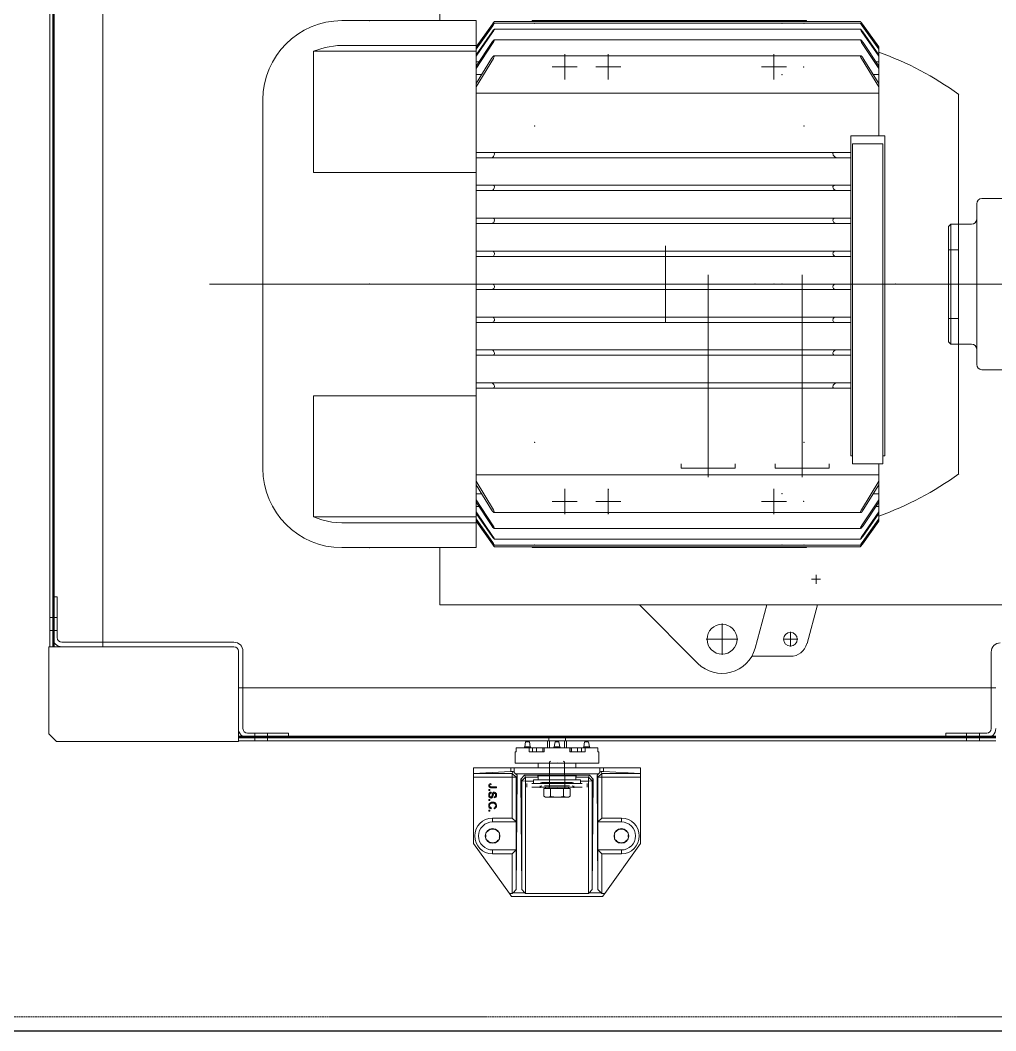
# Model space of a CAD drawing. Extents: x -3450 to 27857, y -1288 to 11880.
# Drawn here: x 284.9 to 452.3, y 32.6 to 205.9 of the extents above; entities that cross this region are included whole.
import ezdxf

# ---------------------------------------------------------------- set-up
doc = ezdxf.new("R2010")
doc.units = 0
doc.linetypes.add('X-S-FAB-L20$0$HIDDEN', pattern=[0.4, 0.3, -0.1])
doc.layers.add('188K-SM-03-F20-MECH-EQ-Y2257103$0$XFM7Q20PCW-200K$0$PCW EQ', color=22, linetype='Continuous', lineweight=9)
doc.layers.add('X-S-FAB-L20$0$HID', color=5, linetype='X-S-FAB-L20$0$HIDDEN')

# ---------------------------------------------------------------- blocks, each defined once
blk = doc.blocks.new('X-S-FAB-L20')
at = {"layer": 'X-S-FAB-L20$0$HID', "linetype": 'X-S-FAB-L20$0$HIDDEN', "lineweight": 0}
blk.add_lwpolyline([(0, 2100), (1755, 2100), (1755, 35), (0, 35)], close=True, dxfattribs=at)
blk = doc.blocks.new('188K-SM-03-F20-MECH-EQ-Y2257103$0$XFM7Q20PCW-200K$0$PCW-防震基座-更新後 - PCW-防震基座-更新後-V1242-CUB_L40')
for p, q in [((-1878.4, 876.1), (-1831.2, 942.1)), ((-1831.2, 942.1), (-1828.4, 946.1)), ((-1831.2, 942.1), (-1827.4, 942.1)), ((-1708.4, 946.1), (-1828.4, 946.1)), ((-1827.4, 942.1), (-1827.4, 889.6)), ((-1827.4, 942.1), (-1826.4, 941.1)), ((-1822.4, 936.9), (-1826.4, 941.1)), ((-1826.4, 941.1), (-1810.9, 941.1)), ((-1821.1, 786.1), (-1822.4, 936.9)), ((-1822.4, 884.6), (-1822.4, 936.9)), ((-1816.1, 791.2), (-1814.9, 936.9)), ((-1810.9, 941.1), (-1814.9, 936.9)), ((-1814.9, 936.9), (-1814.9, 793.6)), ((-1810.9, 941.1), (-1809.9, 942.1)), ((-1809.9, 793.7), (-1809.9, 942.1)), ((-1809.9, 942.1), (-1726.9, 942.1)), ((-1726.9, 942.1), (-1726.9, 793.7)), ((-1726.9, 942.1), (-1725.9, 941.1)), ((-1725.9, 941.1), (-1710.3, 941.1)), ((-1721.8, 936.9), (-1725.9, 941.1)), ((-1720.6, 791.2), (-1721.8, 936.9)), ((-1721.8, 793.6), (-1721.8, 936.9)), ((-1714.4, 936.9), (-1715.6, 786.1)), ((-1710.3, 941.1), (-1714.4, 936.9)), ((-1714.4, 936.9), (-1714.4, 884.6)), ((-1710.3, 941.1), (-1709.3, 942.1)), ((-1709.3, 889.6), (-1709.3, 942.1)), ((-1709.3, 942.1), (-1705.5, 942.1)), ((-1705.5, 942.1), (-1708.4, 946.1)), ((-1705.5, 942.1), (-1658.4, 876.1)), ((-1827.4, 889.6), (-1853.4, 889.6)), ((-1853.4, 884.6), (-1822.4, 884.6)), ((-1822.4, 884.6), (-1827.4, 889.6)), ((-1822.4, 884.6), (-1822.4, 847.6)), ((-1714.4, 884.6), (-1709.3, 889.6)), ((-1714.4, 884.6), (-1714.4, 847.6)), ((-1683.4, 884.6), (-1714.4, 884.6)), ((-1683.4, 889.6), (-1709.3, 889.6)), ((-1878.4, 876.1), (-1878.4, 788.7)), ((-1658.4, 788.7), (-1658.4, 876.1)), ((-1822.4, 847.6), (-1853.4, 847.6)), ((-1853.4, 842.6), (-1827.4, 842.6)), ((-1822.4, 847.6), (-1827.4, 842.6)), ((-1827.4, 842.6), (-1827.4, 788.7)), ((-1822.4, 788.6), (-1822.4, 847.6)), ((-1714.4, 847.6), (-1714.4, 788.6)), ((-1714.4, 847.6), (-1709.3, 842.6)), ((-1714.4, 847.6), (-1683.4, 847.6)), ((-1709.3, 788.7), (-1709.3, 842.6)), ((-1709.3, 842.6), (-1683.4, 842.6)), ((-1858.4, 833.5), (-1858.4, 832.1)), ((-1857, 833.5), (-1858.4, 833.5)), ((-1858.4, 832.1), (-1857, 832.1)), ((-1857, 832.1), (-1857, 833.5)), ((-1854.8, 829), (-1855.2, 830.3)), ((-1851.4, 828.9), (-1851.1, 830.2)), ((-1858.4, 819.5), (-1858.4, 818.1)), ((-1857, 819.5), (-1858.4, 819.5)), ((-1858.4, 818.1), (-1857, 818.1)), ((-1857, 818.1), (-1857, 819.5)), ((-1851.3, 814.6), (-1851.2, 815.9)), ((-1785.7, 813.8), (-1783.4, 815.1)), ((-1785.7, 803.4), (-1785.7, 813.8)), ((-1781.4, 815.1), (-1768.4, 815.1)), ((-1781.4, 815.1), (-1781.4, 815.1)), ((-1777, 813.8), (-1777, 803.4)), ((-1768.4, 815.1), (-1755.4, 815.1)), ((-1759.7, 803.4), (-1759.7, 813.8)), ((-1753.4, 815.1), (-1751, 813.8)), ((-1751, 803.4), (-1751, 813.8)), ((-1858.4, 806.3), (-1858.4, 804.9)), ((-1857, 806.3), (-1858.4, 806.3)), ((-1858.4, 804.9), (-1857, 804.9)), ((-1857, 804.9), (-1857, 806.3)), ((-1855.2, 802.6), (-1848.4, 802.6)), ((-1855.2, 801.2), (-1848.4, 801.2)), ((-1855.1, 808.2), (-1855, 809.5)), ((-1848.4, 801.2), (-1848.4, 802.6)), ((-1808.4, 797.1), (-1808.4, 801.6)), ((-1801.5, 801.6), (-1735.2, 801.6)), ((-1788.4, 800.1), (-1791.9, 801.6)), ((-1790.6, 800.1), (-1790.6, 802.6)), ((-1781.4, 803.4), (-1785.7, 803.4)), ((-1751.8, 800.1), (-1784.9, 800.1)), ((-1783.4, 802.6), (-1783.4, 803.4)), ((-1768.4, 803.4), (-1781.4, 803.4)), ((-1778.7, 800.1), (-1778.7, 802.6)), ((-1778.4, 769), (-1778.4, 801.8)), ((-1755.4, 803.4), (-1768.4, 803.4)), ((-1768.4, 802.6), (-1768.4, 802.6)), ((-1758.1, 802.6), (-1758.4, 769)), ((-1755.4, 803.4), (-1751, 803.4)), ((-1753.4, 803.4), (-1753.4, 802.6)), ((-1744.8, 801.6), (-1748.4, 800.1)), ((-1746.2, 802.6), (-1746.2, 800.1)), ((-1728.4, 801.6), (-1728.4, 797.1)), ((-1878.4, 788.7), (-1878.4, 783.6)), ((-1827.4, 788.7), (-1878.4, 788.7)), ((-1855.3, 798.3), (-1855.5, 797.1)), ((-1827.4, 788.7), (-1827.4, 783.6)), ((-1822.4, 788.6), (-1827.4, 788.7)), ((-1827.4, 783.6), (-1822.4, 788.6)), ((-1821.1, 786.1), (-1822.4, 788.6)), ((-1814.9, 793.6), (-1816.1, 791.2)), ((-1816.1, 791.2), (-1811.2, 786.1)), ((-1809.9, 793.7), (-1814.9, 793.6)), ((-1814.9, 793.6), (-1809.9, 788.6)), ((-1811.2, 786.1), (-1809.9, 788.6)), ((-1799.4, 793.7), (-1809.9, 793.7)), ((-1809.9, 788.6), (-1809.9, 793.7)), ((-1809.9, 788.6), (-1793.4, 788.6)), ((-1735.2, 797.1), (-1801.5, 797.1)), ((-1799.4, 797.1), (-1799.4, 792.1)), ((-1737.4, 792.1), (-1799.4, 792.1)), ((-1794, 787.3), (-1793.9, 787.2)), ((-1793.4, 792.1), (-1793.4, 787.1)), ((-1791.8, 797.1), (-1788.3, 795.6)), ((-1788.2, 795.6), (-1788.3, 795.6)), ((-1748.5, 795.6), (-1788.2, 795.6)), ((-1748.5, 795.6), (-1744.9, 797.1)), ((-1743.4, 787), (-1743.4, 792.1)), ((-1743.4, 788.6), (-1726.8, 788.6)), ((-1742.8, 787.2), (-1742.8, 787.3)), ((-1737.4, 797.1), (-1737.4, 792.1)), ((-1726.9, 793.7), (-1737.4, 793.7)), ((-1726.9, 793.7), (-1726.8, 788.6)), ((-1721.8, 793.6), (-1726.9, 793.7)), ((-1726.8, 788.6), (-1721.8, 793.6)), ((-1726.8, 788.6), (-1725.6, 786.1)), ((-1725.6, 786.1), (-1720.6, 791.2)), ((-1720.6, 791.2), (-1721.8, 793.6)), ((-1714.4, 788.6), (-1715.6, 786.1)), ((-1709.3, 788.7), (-1714.4, 788.6)), ((-1714.4, 788.6), (-1709.4, 783.6)), ((-1709.4, 783.6), (-1709.3, 788.7)), ((-1658.4, 788.7), (-1709.3, 788.7)), ((-1658.4, 783.6), (-1658.4, 788.7)), ((-1878.4, 783.6), (-1878.4, 783.6)), ((-1878.4, 783.6), (-1878.4, 776.1)), ((-1829.5, 781.1), (-1878.4, 783.6)), ((-1878.4, 783.6), (-1827.4, 783.6)), ((-1829.5, 776.1), (-1878.4, 776.1)), ((-1829.5, 781.1), (-1829.5, 776.1)), ((-1827.7, 776.1), (-1829.5, 776.1)), ((-1824.8, 776.1), (-1827.7, 776.1)), ((-1827.4, 783.6), (-1826.1, 781.1)), ((-1823.1, 784.1), (-1824.8, 782.4)), ((-1824.8, 782.4), (-1824.8, 776.1)), ((-1711.9, 776.1), (-1824.8, 776.1)), ((-1823.1, 784.1), (-1821.1, 786.1)), ((-1713.7, 784.1), (-1823.1, 784.1)), ((-1725.6, 786.1), (-1811.2, 786.1)), ((-1793.4, 776.1), (-1793.4, 770.1)), ((-1743.4, 770.1), (-1743.4, 776.1)), ((-1715.6, 786.1), (-1713.7, 784.1)), ((-1711.9, 782.4), (-1713.7, 784.1)), ((-1711.9, 776.1), (-1711.9, 782.4)), ((-1709, 776.1), (-1711.9, 776.1)), ((-1710.6, 781.1), (-1709.4, 783.6)), ((-1709.4, 783.6), (-1658.4, 783.6)), ((-1707.2, 776.1), (-1709, 776.1)), ((-1658.4, 783.6), (-1707.2, 781.1)), ((-1707.2, 776.1), (-1707.2, 781.1)), ((-1658.4, 776.1), (-1707.2, 776.1)), ((-1658.4, 783.6), (-1658.4, 783.6)), ((-1658.4, 776.1), (-1658.4, 783.6)), ((-1823.4, 755.1), (-1823.4, 770.1)), ((-1713.4, 770.1), (-1823.4, 770.1)), ((-1777, 767.6), (-1778.4, 769)), ((-1768.4, 769), (-1768.4, 769)), ((-1758.4, 769), (-1759.7, 767.6)), ((-1713.4, 770.1), (-1713.4, 755.1)), ((-1823.4, 755.1), (-1822.1, 755.1)), ((-1822.1, 755.1), (-1822.1, 750.1)), ((-1800.7, 750.1), (-1822.1, 750.1)), ((-1809.9, 742.1), (-1811, 748.5)), ((-1803.6, 748.5), (-1811, 748.5)), ((-1805.3, 755.1), (-1785.2, 755.1)), ((-1805.3, 750.1), (-1805.3, 755.1)), ((-1803.6, 748.5), (-1804.8, 742.1)), ((-1800.7, 755.1), (-1800.7, 750.1)), ((-1795.3, 750.1), (-1800.7, 750.1)), ((-1795.3, 755.1), (-1795.3, 750.1)), ((-1741.4, 750.1), (-1795.3, 750.1)), ((-1787.3, 750.1), (-1787.3, 755.1)), ((-1785.2, 755.1), (-1785.2, 750.1)), ((-1781.1, 740.6), (-1781.1, 749.6)), ((-1778.4, 740.6), (-1778.4, 749.6)), ((-1771, 742.1), (-1772.1, 748.5)), ((-1764.7, 748.5), (-1772.1, 748.5)), ((-1764.7, 748.5), (-1765.8, 742.1)), ((-1758.4, 749.6), (-1758.4, 740.6)), ((-1755.7, 749.6), (-1755.7, 740.6)), ((-1751.6, 755.1), (-1731.4, 755.1)), ((-1751.6, 750.1), (-1751.6, 755.1)), ((-1749.9, 755.1), (-1749.9, 753.3)), ((-1749.9, 751.9), (-1749.9, 750.1)), ((-1749.5, 755.1), (-1749.5, 750.1)), ((-1741.4, 755.1), (-1741.4, 750.1)), ((-1714.6, 750.1), (-1741.4, 750.1)), ((-1736, 755.1), (-1736, 750.1)), ((-1732, 742.1), (-1733.1, 748.5)), ((-1733.1, 748.5), (-1725.7, 748.5)), ((-1731.4, 755.1), (-1731.4, 750.1)), ((-1725.7, 748.5), (-1726.8, 742.1)), ((-1714.6, 755.1), (-1713.4, 755.1)), ((-1714.5, 755.1), (-1714.5, 750.1)), ((-1809.9, 742.1), (-1809.8, 742.1)), ((-1809.8, 742.1), (-1804.9, 742.1)), ((-1771, 742.1), (-1765.8, 742.1)), ((-1727.4, 742.1), (-1731.8, 742.1)), ((-1727, 742.1), (-1726.8, 742.1)), ((-1255.5, 730.6), (-1255.5, 736.6)), ((-1228, 730.6), (-1228, 736.6)), ((-1211, 736.6), (-1211, 730.6)), ((-1201.5, 730.6), (-1255.5, 730.6)), ((-1195.5, 623.6), (-1195.5, 724.6)), ((-2408.7, 616.6), (-2408.7, 616.6)), ((-2399.7, 616.6), (-2399.7, 616.6))]:
    blk.add_line(p, q)
at = {"extrusion": (0, 0, -1)}
for p, q in [((-2428.7, 741.6), (-2438.7, 731.6)), ((-2188.7, 741.6), (-2428.7, 741.6)), ((-2188.7, 741.6), (-2188.7, 622.6)), ((-2188.7, 740.6), (-1189.5, 740.6)), ((-2188.7, 736.6), (-1189.5, 736.6)), ((-2188.7, 735.6), (-1189.5, 735.6)), ((-1189.5, 734.6), (-2188.7, 734.6)), ((-2167.2, 736.6), (-2167.2, 740.6)), ((-2167.2, 736.6), (-2167.2, 730.6)), ((-2150.2, 740.6), (-2150.2, 736.6)), ((-2150.2, 730.6), (-2150.2, 736.6)), ((-2122.7, 736.6), (-2122.7, 730.6)), ((-1779.4, 736.6), (-1779.4, 740.6)), ((-1757.4, 740.6), (-1757.4, 736.6)), ((-1228, 736.6), (-1228, 740.6)), ((-1211, 740.6), (-1211, 736.6)), ((-2438.7, 616.6), (-2438.7, 731.6)), ((-2182.7, 622.6), (-2182.7, 724.6)), ((-2176.7, 730.6), (-2122.7, 730.6)), ((-2158.7, 730.6), (-2158.7, 730.6)), ((-1189.5, 670.6), (-2188.7, 670.6)), ((-2438.7, 616.6), (-2194.7, 616.6)), ((-2437.7, -343.4), (-2437.7, 616.6)), ((-2433.7, 616.6), (-2433.7, -343.4)), ((-2432.7, -343.4), (-2432.7, 616.6)), ((-2431.7, -343.4), (-2431.7, 616.6)), ((-2367.7, 616.6), (-2367.7, -343.4)), ((-2427.7, 550.6), (-2427.7, 604.6)), ((-2421.7, 610.6), (-2194.7, 610.6)), ((-2437.7, 595.1), (-2433.7, 595.1)), ((-2427.7, 595.1), (-2433.7, 595.1)), ((-2433.7, 578.1), (-2437.7, 578.1)), ((-2433.7, 578.1), (-2427.7, 578.1)), ((-2427.7, 550.6), (-2433.7, 550.6))]:
    blk.add_line(p, q, dxfattribs=at)
at = {"flags": 128}
for points in [[(-1853.4, 889.6), (-1853.4, 884.6)], [(-1683.4, 889.6), (-1683.4, 884.6)], [(-1853.4, 842.6), (-1853.4, 847.6)], [(-1683.4, 842.6), (-1683.4, 847.6)], [(-1827.7, 781.1), (-1828.8, 781.1), (-1829.5, 781.1)], [(-1827.7, 781.1), (-1826.9, 781.1), (-1826.1, 781.1)], [(-1826.1, 781.1), (-1825.5, 781.7), (-1824.8, 782.4)], [(-1711.9, 782.4), (-1711.3, 781.7), (-1710.6, 781.1)], [(-1710.6, 781.1), (-1709.8, 781.1), (-1709, 781.1)], [(-1707.2, 781.1), (-1707.9, 781.1), (-1709, 781.1)], [(-1812.7, 750.1), (-1812.6, 750.1), (-1812.5, 750)], [(-1812.5, 750), (-1812.5, 750), (-1812.4, 750), (-1812.3, 750), (-1812.2, 749.9), (-1812.2, 749.9), (-1812.1, 749.9), (-1812, 749.8), (-1812, 749.8), (-1811.9, 749.8), (-1811.8, 749.7)], [(-1811.8, 749.7), (-1811.8, 749.7), (-1811.7, 749.6), (-1811.6, 749.6), (-1811.6, 749.5), (-1811.5, 749.4), (-1811.5, 749.4)], [(-1811.5, 749.4), (-1811.4, 749.3), (-1811.4, 749.3), (-1811.3, 749.2)], [(-1811.3, 749.2), (-1811.3, 749.1), (-1811.3, 749), (-1811.2, 749), (-1811.2, 748.9)], [(-1811.2, 748.9), (-1811.2, 748.8), (-1811.1, 748.8), (-1811.1, 748.7), (-1811.1, 748.6), (-1811.1, 748.5)], [(-1811.1, 748.5), (-1811, 748.5)], [(-1803.6, 748.5), (-1803.6, 748.5), (-1803.6, 748.6), (-1803.6, 748.7), (-1803.6, 748.8), (-1803.5, 748.8), (-1803.5, 748.9), (-1803.5, 749), (-1803.4, 749.1), (-1803.4, 749.1), (-1803.3, 749.2), (-1803.3, 749.3), (-1803.2, 749.3), (-1803.2, 749.4), (-1803.1, 749.4), (-1803.1, 749.5), (-1803, 749.6)], [(-1803, 749.6), (-1803, 749.6), (-1802.9, 749.7), (-1802.9, 749.7), (-1802.8, 749.8), (-1802.7, 749.8), (-1802.6, 749.8), (-1802.6, 749.9), (-1802.5, 749.9), (-1802.4, 750)], [(-1802.4, 750), (-1802.4, 750), (-1802.3, 750), (-1802.2, 750), (-1802.1, 750.1)], [(-1773.7, 750.1), (-1773.6, 750.1), (-1773.6, 750), (-1773.5, 750), (-1773.4, 750), (-1773.3, 750), (-1773.3, 749.9), (-1773.2, 749.9), (-1773.1, 749.9), (-1773.1, 749.8), (-1773, 749.8), (-1772.9, 749.8), (-1772.9, 749.7), (-1772.8, 749.7), (-1772.7, 749.6), (-1772.7, 749.6), (-1772.6, 749.5), (-1772.6, 749.4), (-1772.5, 749.4), (-1772.5, 749.3), (-1772.4, 749.3), (-1772.4, 749.2), (-1772.3, 749.1), (-1772.3, 749), (-1772.2, 749), (-1772.2, 748.9), (-1772.2, 748.8), (-1772.2, 748.8), (-1772.1, 748.7), (-1772.1, 748.6), (-1772.1, 748.5), (-1772.1, 748.5)], [(-1764.7, 748.5), (-1764.6, 748.5), (-1764.6, 748.6), (-1764.6, 748.7), (-1764.6, 748.8), (-1764.6, 748.8), (-1764.5, 748.9), (-1764.5, 749), (-1764.5, 749.1), (-1764.4, 749.1), (-1764.4, 749.2), (-1764.3, 749.3), (-1764.3, 749.3), (-1764.2, 749.4), (-1764.2, 749.4), (-1764.1, 749.5), (-1764.1, 749.6), (-1764, 749.6), (-1763.9, 749.7), (-1763.9, 749.7), (-1763.8, 749.8), (-1763.7, 749.8), (-1763.7, 749.8), (-1763.6, 749.9), (-1763.5, 749.9), (-1763.5, 750), (-1763.4, 750), (-1763.3, 750), (-1763.2, 750), (-1763.2, 750.1), (-1763.1, 750.1), (-1763, 750.1)], [(-1734.6, 750), (-1734.5, 750), (-1734.4, 750), (-1734.4, 750), (-1734.3, 749.9), (-1734.2, 749.9), (-1734.2, 749.9), (-1734.1, 749.8), (-1734, 749.8)], [(-1734.6, 750), (-1734.5, 750)], [(-1734, 749.8), (-1733.9, 749.8), (-1733.9, 749.7), (-1733.8, 749.7), (-1733.8, 749.6), (-1733.7, 749.6), (-1733.6, 749.5), (-1733.6, 749.4), (-1733.5, 749.4)], [(-1733.5, 749.4), (-1733.5, 749.3), (-1733.4, 749.3), (-1733.4, 749.2), (-1733.4, 749.1), (-1733.3, 749), (-1733.3, 749), (-1733.2, 748.9)], [(-1733.2, 748.9), (-1733.2, 748.8), (-1733.2, 748.8), (-1733.2, 748.7), (-1733.1, 748.6), (-1733.1, 748.5), (-1733.1, 748.5)], [(-1725.7, 748.5), (-1725.7, 748.6), (-1725.6, 748.7), (-1725.6, 748.8), (-1725.6, 748.8), (-1725.6, 748.9)], [(-1725.7, 748.5), (-1725.7, 748.5)], [(-1725.6, 748.9), (-1725.5, 749), (-1725.5, 749.1), (-1725.4, 749.1), (-1725.4, 749.2), (-1725.4, 749.3), (-1725.3, 749.3), (-1725.3, 749.4), (-1725.2, 749.4), (-1725.1, 749.5), (-1725.1, 749.6)], [(-1725.6, 748.7), (-1725.6, 748.8), (-1725.6, 748.8)], [(-1725.1, 749.6), (-1725, 749.6), (-1725, 749.7), (-1724.9, 749.7), (-1724.8, 749.8), (-1724.8, 749.8), (-1724.7, 749.8), (-1724.6, 749.9), (-1724.6, 749.9), (-1724.5, 750)], [(-1724.5, 750), (-1724.4, 750), (-1724.3, 750), (-1724.3, 750), (-1724.2, 750.1), (-1724.1, 750.1)]]:
    blk.add_lwpolyline(points, dxfattribs=at)
for centre, radius, start, end in [((-1853.4, 866.1), 23.5, 90, 270), ((-1853.4, 866.1), 18.5, 90, 270), ((-1683.4, 866.1), 23.5, 270, 90), ((-1683.4, 866.1), 18.5, 270, 90), ((-1853.4, 866.1), 9.73, 0, 180), ((-1853.4, 866.1), 9, 170.5088, 180), ((-1853.4, 866.1), 9, 40, 140), ((-1853.4, 866.1), 9, 0, 9.5001), ((-1683.4, 866.1), 9.73, 0, 180), ((-1683.4, 866.1), 9, 170.5088, 180), ((-1683.4, 866.1), 9, 40, 140), ((-1683.4, 866.1), 9, 0, 9.5001), ((-1853.4, 866.1), 9.73, 180, 0), ((-1853.4, 866.1), 9, 180, 189.5001), ((-1853.4, 866.1), 9, 220, 320), ((-1853.4, 866.1), 9, 350.5088, 0), ((-1683.4, 866.1), 9.73, 180, 0), ((-1683.4, 866.1), 9, 180, 189.5001), ((-1683.4, 866.1), 9, 220, 320), ((-1683.4, 866.1), 9, 350.5088, 0), ((-1201.5, 724.6), 12, 0, 90), ((-1201.5, 724.6), 6, 0, 90), ((-2194.7, 622.6), 12, 270, 0), ((-1183.5, 623.6), 12, 180, 270)]:
    blk.add_arc(centre, radius, start, end)
at = {"extrusion": (0, 0, -1)}
for centre, radius, start, end in [((2176.7, 724.6), 12, 0, 90), ((2176.7, 724.6), 6, 0, 90), ((2421.7, 604.6), 12, 0, 90), ((2194.7, 622.6), 12, 180, 270), ((2194.7, 622.6), 6, 180, 270), ((2421.7, 604.6), 6, 0, 90)]:
    blk.add_arc(centre, radius, start, end, dxfattribs=at)
for points in [[(-1855.2, 830.3), (-1856.3, 830), (-1858, 829), (-1858.5, 827.1), (-1858.5, 826.2)], [(-1858.5, 826.2), (-1858.5, 827.2), (-1858, 829), (-1856.3, 830.1), (-1855.2, 830.3)], [(-1857.4, 826.1), (-1857.4, 826.9), (-1857, 828.1), (-1855.7, 828.8), (-1854.8, 829)], [(-1854.8, 829), (-1855.7, 828.8), (-1857, 828.1), (-1857.4, 826.9), (-1857.4, 826.1)], [(-1851.4, 828.9), (-1850.7, 828.6), (-1849.7, 828), (-1849.3, 826.9), (-1849.3, 826.2)], [(-1849.3, 826.2), (-1849.3, 826.9), (-1849.7, 828), (-1850.7, 828.6), (-1851.4, 828.9)], [(-1850.1, 829.8), (-1850.4, 829.9), (-1850.7, 830.1), (-1851.1, 830.2)], [(-1851.1, 830.2), (-1850.1, 829.9), (-1848.7, 828.9), (-1848.2, 827.1), (-1848.2, 826.2)], [(-1853.3, 821.5), (-1854.7, 821.5), (-1857.2, 822.2), (-1858.8, 824.5), (-1858.5, 826.2)], [(-1855.5, 816.2), (-1856.4, 816.2), (-1857.8, 815.5), (-1858.7, 813.4), (-1858.5, 812.5)], [(-1858.5, 812.5), (-1858.5, 813.6), (-1858, 815.4), (-1856.3, 816.3), (-1855.5, 816.2)], [(-1853.3, 822.9), (-1854.7, 822.9), (-1856.7, 823.5), (-1857.4, 825.2), (-1857.4, 826.1)], [(-1857.4, 826.1), (-1857.4, 825.1), (-1856.7, 823.6), (-1854.7, 822.7), (-1853.3, 822.9)], [(-1855.6, 814.9), (-1856.2, 814.9), (-1857, 814.4), (-1857.4, 813.1), (-1857.3, 812.4)], [(-1857.3, 812.4), (-1857.3, 813.2), (-1857, 814.4), (-1856.1, 815), (-1855.6, 814.9)], [(-1851, 808.6), (-1851.7, 808.6), (-1852.8, 809.1), (-1853.7, 811.3), (-1854.2, 815.8), (-1855, 814.8), (-1855.6, 814.9)], [(-1855.6, 814.9), (-1855.3, 814.9), (-1855.1, 814.8), (-1854.9, 814.7)], [(-1855.5, 821.9), (-1854.7, 821.7), (-1853.9, 821.5), (-1853.3, 821.5)], [(-1854.7, 816.1), (-1854.9, 816.2), (-1855.2, 816.2), (-1855.5, 816.2)], [(-1855.5, 816.2), (-1854.9, 816.2), (-1853.8, 815.8), (-1853, 814.1), (-1852.7, 813.2), (-1852.5, 812.2)], [(-1853.3, 821.5), (-1851.7, 821.5), (-1849.2, 822.4), (-1848.1, 825), (-1848.2, 826.2)], [(-1853.3, 822.9), (-1852.1, 822.9), (-1850.1, 823.4), (-1849.2, 825.1), (-1849.3, 826.2)], [(-1848.2, 826.2), (-1848.2, 824.8), (-1849.1, 822.6), (-1851.8, 821.3), (-1853.3, 821.5)], [(-1852.3, 822.9), (-1852.6, 822.9), (-1853, 822.9), (-1853.3, 822.9)], [(-1851.3, 814.6), (-1850.6, 814.5), (-1849.7, 814.1), (-1849.4, 812.9), (-1849.4, 812.2)], [(-1849.4, 812.2), (-1849.4, 812.9), (-1849.7, 814.1), (-1850.6, 814.5), (-1851.3, 814.6)], [(-1848.2, 812.1), (-1848.2, 813.2), (-1848.7, 815), (-1850.3, 815.9), (-1851.2, 815.9)], [(-1851.2, 815.9), (-1850.2, 815.8), (-1848.7, 815.1), (-1848.1, 813.1), (-1848.2, 812.1)], [(-1781.4, 815.1), (-1782.1, 815.1), (-1783.5, 814.9), (-1785, 814.2), (-1785.7, 813.8)], [(-1781.4, 815.1), (-1780.6, 815.1), (-1779.2, 814.9), (-1777.7, 814.2), (-1777, 813.8)], [(-1777, 813.8), (-1775.6, 814.2), (-1772.8, 814.8), (-1769.8, 815.1), (-1768.4, 815.1)], [(-1768.4, 815.1), (-1766.9, 815.1), (-1764, 814.9), (-1761.1, 814.2), (-1759.7, 813.8)], [(-1759.7, 813.8), (-1759, 814.2), (-1757.6, 814.8), (-1756.1, 815.1), (-1755.4, 815.1)], [(-1755.4, 815.1), (-1754.7, 815.1), (-1753.2, 814.9), (-1751.8, 814.2), (-1751, 813.8)], [(-1855.1, 808.2), (-1856.1, 808.2), (-1857.8, 809), (-1858.7, 811), (-1858.5, 812.5)], [(-1858.5, 812.5), (-1858.5, 811.1), (-1857.9, 809), (-1856, 808.3), (-1855.1, 808.2)], [(-1858.5, 799.8), (-1858.5, 800.7), (-1858, 802), (-1856.5, 802.6), (-1855.2, 802.6)], [(-1858.5, 799.8), (-1858.5, 798.9), (-1858, 797.5), (-1856.5, 797.1), (-1855.5, 797.1)], [(-1855.5, 797.1), (-1856.5, 797.1), (-1858, 797.5), (-1858.5, 798.9), (-1858.5, 799.8)], [(-1855.2, 801.2), (-1855.6, 801.2), (-1856.3, 801.2), (-1857, 801), (-1857.4, 800.2), (-1857.3, 799.8)], [(-1855, 809.5), (-1855.8, 809.5), (-1857, 810.1), (-1857.3, 811.7), (-1857.3, 812.4)], [(-1857.3, 812.4), (-1857.3, 811.6), (-1857, 810.3), (-1855.9, 809.4), (-1855, 809.5)], [(-1855.3, 798.3), (-1856, 798.3), (-1857, 798.5), (-1857.3, 799.3), (-1857.3, 799.8)], [(-1857.3, 799.8), (-1857.3, 799.3), (-1857, 798.5), (-1856, 798.3), (-1855.3, 798.3)], [(-1855.2, 802.6), (-1855.6, 802.6), (-1855.9, 802.5), (-1856.2, 802.5)], [(-1852.5, 812.2), (-1852.3, 811.3), (-1851.8, 810), (-1851.4, 810), (-1850.9, 809.9)], [(-1851, 808.6), (-1850.2, 808.6), (-1848.8, 809.2), (-1848.1, 811.1), (-1848.2, 812.1)], [(-1848.2, 812.1), (-1848.2, 811), (-1848.7, 809.3), (-1850.3, 808.5), (-1851, 808.6)], [(-1849.4, 812.2), (-1849.4, 811.5), (-1849.6, 810.4), (-1850.4, 809.8), (-1850.9, 809.9)], [(-1850.9, 809.9), (-1850.4, 809.9), (-1849.6, 810.3), (-1849.4, 811.6), (-1849.4, 812.2)], [(-1793.7, 787.4), (-1793.9, 787.3), (-1793.9, 787.3), (-1794, 787.3)], [(-1742.8, 787.3), (-1742.8, 787.3), (-1742.9, 787.3), (-1743, 787.4)]]:
    blk.add_open_spline(points, degree=3)
for points, knots in [([(-1848.2, 826.2), (-1848.2, 827.2), (-1848.6, 828.5), (-1849.6, 829.5), (-1850, 829.7)], [-2, -2, -2, -2, -1, -0.426664, -0.426664, -0.426664, -0.426664]), ([(-1858.5, 826.2), (-1858.5, 824.6), (-1857.9, 823.2), (-1856.7, 822.4), (-1856.5, 822.3)], [-2, -2, -2, -2, -1, -0.857143, -0.857143, -0.857143, -0.857143]), ([(-1854.8, 814.7), (-1854.7, 814.5), (-1854.5, 814.3), (-1854.4, 814), (-1854.3, 814)], [-3.4285714, -3.4285714, -3.4285714, -3.4285714, -3, -2.8571429, -2.8571429, -2.8571429, -2.8571429]), ([(-1852.5, 812.2), (-1852.6, 813.1), (-1853, 814.4), (-1853.5, 815.3), (-1854.2, 815.8), (-1854.4, 816)], [-3, -3, -3, -3, -2, -1, -0.598184, -0.598184, -0.598184, -0.598184]), ([(-1854.3, 813.8), (-1854.1, 813.4), (-1853.9, 812), (-1853, 807.8), (-1851.7, 808.7), (-1851, 808.6)], [-2.790844, -2.790844, -2.790844, -2.790844, -2, -1, 0, 0, 0, 0]), ([(-1849.3, 826.2), (-1849.3, 825.1), (-1849.9, 823.7), (-1851.5, 823.1), (-1852.2, 823)], [-2, -2, -2, -2, -1, -0.341854, -0.341854, -0.341854, -0.341854]), ([(-1856.3, 802.5), (-1856.9, 802.4), (-1858.2, 801.8), (-1858.4, 800.6), (-1858.5, 799.8)], [-1.666667, -1.666667, -1.666667, -1.666667, -1, 0, 0, 0, 0]), ([(-1793.9, 787.2), (-1793.9, 787.1), (-1793.7, 787.1), (-1792.5, 787), (-1790.6, 786.9), (-1788.5, 786.9), (-1786.5, 786.9), (-1784.8, 786.8), (-1783, 786.8), (-1780.6, 786.8), (-1777.1, 786.7), (-1773.4, 786.7), (-1770.1, 786.7), (-1767.2, 786.7), (-1764.5, 786.7), (-1760.9, 786.7), (-1757.3, 786.8), (-1754.2, 786.8), (-1751.9, 786.8), (-1749.8, 786.9), (-1747.5, 786.9), (-1744, 787), (-1742.8, 787.1), (-1742.8, 787.2)], [0, 0, 0, 0, 0.055556, 0.111111, 0.166667, 0.222222, 0.25, 0.277778, 0.305556, 0.333333, 0.388889, 0.444444, 0.479167, 0.513889, 0.548611, 0.583333, 0.652778, 0.6875, 0.722222, 0.756944, 0.791667, 0.861111, 1, 1, 1, 1])]:
    blk.add_open_spline(points, degree=3, knots=knots)
blk = doc.blocks.new('188K-SM-03-F20-MECH-EQ-Y2257103$0$0-KSB 400HP')
for p, q in [((0, 309.34), (0, -9.14)), ((-55, 260), (-55, 30.36)), ((-14.67, 129.32), (-14.67, 123.31)), ((14.67, 123.31), (14.67, 129.32)), ((13.79, 122.43), (-13.79, 122.43)), ((-10.27, 121.55), (-10.27, 117.99)), ((10.27, 117.99), (10.27, 121.55)), ((32.52, 119.34), (-32.52, 119.34)), ((10.27, 117.99), (-10.27, 117.99)), ((-10.27, 117.99), (-9.87, 117.59)), ((-5.87, 117.59), (-5.87, 119.34)), ((5.87, 119.34), (5.87, 117.59)), ((9.87, 117.59), (10.27, 117.99)), ((9.87, 117.59), (-9.87, 117.59)), ((24.05, 106.36), (-30.8, 106.36)), ((-30.8, 106.36), (-30.8, 101.13)), ((25.42, 106.65), (-29.43, 106.65)), ((-29.43, 106.36), (-29.43, 106.65)), ((24.05, 101.13), (24.05, 106.36)), ((25.42, 100.83), (25.42, 106.65)), ((-44.58, 102.82), (-40.66, 105.63)), ((-40.38, 105.63), (-44.28, 102.86)), ((-44.28, 102.78), (-40.26, 105.63)), ((-39.31, 105.63), (-43.25, 102.9)), ((-43.25, 102.74), (-39.06, 105.63)), ((-37.36, 105.63), (-41.43, 102.94)), ((-41.43, 102.7), (-36.96, 105.63)), ((-37.4, 105.63), (-40.66, 105.63)), ((-34.39, 105.63), (-38.7, 102.98)), ((-38.7, 102.66), (-33.8, 105.63)), ((-38.11, 105.63), (-38.11, 105.13)), ((-34.44, 105.63), (-37.36, 105.63)), ((-35.96, 105.63), (-35.96, 104.66)), ((-30.8, 105.63), (-34.39, 105.63)), ((-32.71, 105.63), (-32.71, 36.58)), ((34.39, 105.63), (25.42, 105.63)), ((32.71, 36.58), (32.71, 105.63)), ((33.8, 105.63), (38.7, 102.66)), ((38.7, 102.98), (34.39, 105.63)), ((37.36, 105.63), (34.42, 105.63)), ((35.96, 104.66), (35.96, 105.63)), ((36.96, 105.63), (41.43, 102.7)), ((41.43, 102.94), (37.36, 105.63)), ((40.66, 105.63), (37.41, 105.63)), ((38.11, 105.13), (38.11, 105.63)), ((39.06, 105.63), (43.25, 102.74)), ((43.25, 102.9), (39.31, 105.63)), ((40.26, 105.63), (44.28, 102.78)), ((44.28, 102.86), (40.38, 105.63)), ((40.66, 105.63), (44.58, 102.82)), ((-45.04, 102.5), (-45.04, 39.71)), ((-44.73, 102.5), (-44.73, 39.7)), ((-43.7, 102.51), (-43.7, 39.7)), ((-41.88, 102.52), (-41.88, 39.69)), ((-39.16, 102.54), (-39.16, 39.67)), ((39.16, 39.67), (39.16, 102.54)), ((41.88, 39.68), (41.88, 102.52)), ((43.7, 39.7), (43.7, 102.51)), ((44.73, 39.7), (44.73, 102.5)), ((45.04, 39.71), (45.04, 102.5)), ((-30.8, 101.13), (24.05, 101.13)), ((-29.43, 100.83), (-29.43, 101.13)), ((25.42, 100.83), (-29.43, 100.83)), ((-17.84, 100.84), (-17.84, 36.58)), ((-16.94, 36.58), (-16.94, 100.84)), ((-12.2, 100.84), (-12.2, 36.58)), ((-11.29, 36.58), (-11.29, 100.83)), ((-6.55, 100.83), (-6.55, 36.58)), ((-5.65, 36.58), (-5.65, 100.83)), ((-0.9, 100.83), (-0.9, 36.58)), ((0, 36.58), (0, 100.83)), ((4.74, 100.83), (4.74, 36.58)), ((5.65, 36.58), (5.65, 100.83)), ((10.39, 100.83), (10.39, 36.58)), ((11.29, 36.58), (11.29, 100.84)), ((16.04, 100.84), (16.04, 36.58)), ((16.94, 36.58), (16.94, 100.84)), ((21.68, 100.84), (21.68, 36.58)), ((22.59, 36.58), (22.59, 100.84)), ((-31.53, 87.88), (-31.53, 97.12)), ((-30.8, 97.12), (-31.53, 97.12)), ((-50.6, 95.66), (-50.6, 94.12)), ((-55, 95.1), (-61.63, 93.33)), ((-51.37, 94.89), (-49.83, 94.89)), ((-45.04, 93.23), (-45.17, 93.23)), ((-45.17, 93.23), (-45.17, 46.2)), ((1.58, 92.5), (-33.11, 92.5)), ((45.17, 93.23), (45.04, 93.23)), ((45.17, 46.2), (45.17, 93.23)), ((-63.8, 90.49), (-63.8, 83.84)), ((-62.1, 90.49), (-59.63, 90.49)), ((-60.87, 91.73), (-60.87, 89.26)), ((-37.25, 89.82), (-37.25, 85.51)), ((37.25, 89.82), (37.25, 85.51)), ((-39.41, 87.66), (-35.1, 87.66)), ((-31.53, 87.88), (-30.8, 87.88)), ((35.1, 87.66), (39.41, 87.66)), ((-55, 86.41), (-62.39, 84.43)), ((-60.87, 81.45), (-60.87, 76.06)), ((-31.53, 71.75), (-31.53, 80.99)), ((-30.8, 80.99), (-31.53, 80.99)), ((-63.56, 78.76), (-58.17, 78.76)), ((1.58, 76.37), (-33.11, 76.37)), ((-65.02, 74.61), (-55, 64.6)), ((-31.53, 71.75), (-30.8, 71.75)), ((-6.55, 69.03), (6.54, 69.03)), ((-37.25, 61.41), (-37.25, 57.1)), ((37.25, 61.41), (37.25, 57.1)), ((-39.41, 59.25), (-35.1, 59.25)), ((35.1, 59.25), (39.41, 59.25)), ((-37.25, 53.93), (-37.25, 49.62)), ((37.25, 53.93), (37.25, 49.62)), ((-39.41, 51.77), (-35.1, 51.77)), ((35.1, 51.77), (39.41, 51.77)), ((-45.17, 46.2), (-45.04, 46.2)), ((45.04, 46.2), (45.17, 46.2)), ((-40.66, 36.58), (-44.58, 39.38)), ((-40.26, 36.58), (-44.28, 39.43)), ((-44.28, 39.35), (-40.38, 36.58)), ((-39.06, 36.58), (-43.25, 39.47)), ((-43.25, 39.31), (-39.31, 36.58)), ((-36.96, 36.58), (-41.43, 39.51)), ((-41.43, 39.27), (-37.36, 36.58)), ((-33.8, 36.58), (-38.7, 39.55)), ((-38.7, 39.23), (-34.39, 36.58)), ((38.7, 39.55), (33.8, 36.58)), ((34.39, 36.58), (38.7, 39.23)), ((41.43, 39.51), (36.96, 36.58)), ((37.36, 36.58), (41.43, 39.27)), ((43.25, 39.47), (39.06, 36.58)), ((39.31, 36.58), (43.25, 39.31)), ((44.28, 39.43), (40.26, 36.58)), ((40.38, 36.58), (44.28, 39.35)), ((44.58, 39.38), (40.66, 36.58)), ((45.17, 36.58), (-45.17, 36.58)), ((-45.17, 36.58), (-45.17, 13.55)), ((-40.91, 13.55), (-40.91, 36.58)), ((-39.91, 8.69), (-39.91, 36.58)), ((-38.11, 37.08), (-38.11, 36.58)), ((-35.96, 37.54), (-35.96, 36.58)), ((-19.15, 8.69), (-19.15, 36.58)), ((19.15, 8.69), (19.15, 36.58)), ((35.96, 36.58), (35.96, 37.54)), ((38.11, 36.58), (38.11, 37.08)), ((39.91, 8.69), (39.91, 36.58)), ((40.91, 13.55), (40.91, 36.58)), ((45.17, 13.55), (45.17, 36.58)), ((-55, 30.36), (-45.17, 30.36)), ((45.17, 30.36), (55, 30.36)), ((-39.91, 8.69), (-19.15, 8.69)), ((19.15, 8.69), (39.91, 8.69)), ((31.62, 0), (-31.62, 0))]:
    blk.add_line(p, q)
for points in [[(-45.04, 102.5), (-45.03, 102.5), (-45, 102.53), (-44.93, 102.57), (-44.83, 102.65), (-44.69, 102.74), (-44.58, 102.82)], [(-44.28, 102.86), (-44.47, 102.72), (-44.62, 102.6), (-44.7, 102.54), (-44.73, 102.5), (-44.73, 102.5)], [(-44.73, 102.5), (-44.72, 102.5), (-44.68, 102.52), (-44.6, 102.57), (-44.5, 102.63), (-44.36, 102.73), (-44.28, 102.78)], [(-43.25, 102.9), (-43.43, 102.76), (-43.58, 102.64), (-43.67, 102.56), (-43.7, 102.52), (-43.7, 102.51)], [(-43.7, 102.51), (-43.69, 102.5), (-43.64, 102.51), (-43.57, 102.54), (-43.47, 102.6), (-43.34, 102.68), (-43.25, 102.74)], [(-41.43, 102.94), (-41.61, 102.81), (-41.76, 102.68), (-41.84, 102.59), (-41.88, 102.53), (-41.88, 102.52)], [(-41.88, 102.52), (-41.86, 102.5), (-41.81, 102.5), (-41.73, 102.53), (-41.63, 102.58), (-41.5, 102.65), (-41.43, 102.7)], [(-38.7, 102.98), (-38.89, 102.85), (-39.03, 102.72), (-39.13, 102.6), (-39.16, 102.54), (-39.16, 102.54)], [(-39.16, 102.54), (-39.13, 102.5), (-39.07, 102.5), (-38.98, 102.52), (-38.87, 102.57), (-38.75, 102.63), (-38.7, 102.66)], [(39.16, 102.54), (39.14, 102.59), (39.09, 102.66), (38.99, 102.77), (38.84, 102.89), (38.7, 102.98)], [(38.7, 102.66), (38.86, 102.57), (38.98, 102.52), (39.08, 102.5), (39.14, 102.51), (39.16, 102.53), (39.16, 102.54)], [(41.88, 102.52), (41.88, 102.52), (41.86, 102.57), (41.8, 102.64), (41.7, 102.73), (41.55, 102.85), (41.43, 102.94)], [(41.43, 102.7), (41.59, 102.6), (41.71, 102.54), (41.81, 102.5), (41.86, 102.5), (41.88, 102.52)], [(43.7, 102.51), (43.7, 102.51), (43.67, 102.55), (43.62, 102.61), (43.52, 102.7), (43.37, 102.81), (43.25, 102.9)], [(43.25, 102.74), (43.44, 102.62), (43.56, 102.55), (43.64, 102.51), (43.69, 102.5), (43.7, 102.51)], [(44.73, 102.5), (44.73, 102.51), (44.7, 102.54), (44.64, 102.59), (44.54, 102.67), (44.4, 102.77), (44.28, 102.86)], [(44.28, 102.78), (44.47, 102.65), (44.6, 102.57), (44.68, 102.52), (44.73, 102.5), (44.73, 102.5)], [(44.58, 102.82), (44.77, 102.69), (44.9, 102.59), (44.99, 102.53), (45.03, 102.5), (45.04, 102.5)], [(-17.84, 98.04), (-17.81, 97.9), (-17.74, 97.82), (-17.65, 97.78), (-17.54, 97.77), (-17.44, 97.79), (-17.33, 97.83), (-17.2, 97.92), (-17.05, 98.08), (-16.97, 98.25), (-16.94, 98.4)], [(-12.2, 98.1), (-12.16, 97.95), (-12.09, 97.85), (-12, 97.79), (-11.9, 97.77), (-11.79, 97.78), (-11.68, 97.81), (-11.56, 97.88), (-11.42, 98), (-11.32, 98.19), (-11.29, 98.34)], [(-6.55, 98.16), (-6.52, 98), (-6.44, 97.88), (-6.34, 97.81), (-6.23, 97.78), (-6.12, 97.77), (-6.01, 97.8), (-5.91, 97.84), (-5.79, 97.94), (-5.68, 98.1), (-5.65, 98.28)], [(-0.9, 98.22), (-0.85, 98.01), (-0.76, 97.89), (-0.65, 97.81), (-0.54, 97.78), (-0.42, 97.77), (-0.31, 97.79), (-0.22, 97.84), (-0.11, 97.93), (-0.02, 98.1), (0, 98.22)], [(4.74, 98.27), (4.79, 98.06), (4.9, 97.92), (5.02, 97.83), (5.13, 97.79), (5.26, 97.77), (5.37, 97.79), (5.46, 97.83), (5.56, 97.91), (5.63, 98.06), (5.65, 98.17)], [(10.39, 98.33), (10.44, 98.12), (10.56, 97.95), (10.68, 97.85), (10.8, 97.79), (10.92, 97.77), (11.03, 97.78), (11.12, 97.81), (11.21, 97.88), (11.28, 98), (11.29, 98.11)], [(16.04, 98.39), (16.08, 98.18), (16.22, 97.98), (16.36, 97.87), (16.49, 97.8), (16.6, 97.77), (16.71, 97.77), (16.79, 97.8), (16.87, 97.86), (16.93, 97.98), (16.94, 98.05)], [(21.68, 98.45), (21.71, 98.29), (21.82, 98.09), (21.97, 97.93), (22.11, 97.84), (22.24, 97.79), (22.36, 97.77), (22.45, 97.78), (22.51, 97.82), (22.57, 97.9), (22.59, 98)], [(-44.58, 39.38), (-44.77, 39.52), (-44.9, 39.61), (-44.99, 39.67), (-45.03, 39.71), (-45.04, 39.71)], [(-44.28, 39.43), (-44.47, 39.55), (-44.6, 39.64), (-44.68, 39.69), (-44.73, 39.71), (-44.73, 39.71)], [(-44.73, 39.71), (-44.73, 39.7), (-44.7, 39.67), (-44.64, 39.62), (-44.54, 39.54), (-44.4, 39.44), (-44.28, 39.35)], [(-43.25, 39.47), (-43.44, 39.59), (-43.56, 39.66), (-43.64, 39.7), (-43.69, 39.71), (-43.7, 39.7)], [(-43.7, 39.7), (-43.7, 39.69), (-43.67, 39.66), (-43.62, 39.6), (-43.52, 39.51), (-43.37, 39.4), (-43.25, 39.31)], [(-41.43, 39.51), (-41.59, 39.61), (-41.71, 39.67), (-41.81, 39.7), (-41.86, 39.71), (-41.88, 39.69)], [(-41.88, 39.69), (-41.88, 39.68), (-41.86, 39.64), (-41.8, 39.57), (-41.7, 39.47), (-41.55, 39.35), (-41.43, 39.27)], [(-38.7, 39.55), (-38.86, 39.63), (-38.98, 39.68), (-39.08, 39.71), (-39.14, 39.7), (-39.16, 39.67), (-39.16, 39.67)], [(-39.16, 39.67), (-39.14, 39.62), (-39.09, 39.54), (-38.99, 39.44), (-38.84, 39.32), (-38.7, 39.23)], [(-16.94, 39.26), (-16.98, 39.39), (-17.09, 39.52), (-17.22, 39.62), (-17.36, 39.67), (-17.51, 39.71), (-17.63, 39.7), (-17.73, 39.68), (-17.8, 39.63), (-17.84, 39.56), (-17.84, 39.51)], [(-11.29, 39.3), (-11.33, 39.44), (-11.44, 39.56), (-11.57, 39.64), (-11.7, 39.69), (-11.85, 39.71), (-11.97, 39.7), (-12.06, 39.67), (-12.14, 39.61), (-12.19, 39.53), (-12.2, 39.47)], [(-5.65, 39.34), (-5.69, 39.48), (-5.8, 39.6), (-5.92, 39.66), (-6.07, 39.7), (-6.21, 39.71), (-6.32, 39.69), (-6.42, 39.64), (-6.5, 39.58), (-6.54, 39.48), (-6.55, 39.43)], [(0, 39.38), (-0.04, 39.52), (-0.13, 39.61), (-0.25, 39.67), (-0.39, 39.71), (-0.53, 39.71), (-0.64, 39.68), (-0.75, 39.63), (-0.83, 39.56), (-0.89, 39.47), (-0.9, 39.39)], [(5.65, 39.43), (5.61, 39.55), (5.52, 39.64), (5.41, 39.69), (5.27, 39.71), (5.14, 39.7), (5.03, 39.67), (4.92, 39.62), (4.82, 39.54), (4.76, 39.44), (4.74, 39.35)], [(11.29, 39.47), (11.25, 39.59), (11.17, 39.66), (11.06, 39.7), (10.94, 39.71), (10.81, 39.69), (10.69, 39.66), (10.58, 39.6), (10.48, 39.51), (10.41, 39.4), (10.39, 39.31)], [(16.94, 39.51), (16.91, 39.61), (16.84, 39.67), (16.72, 39.7), (16.6, 39.71), (16.48, 39.68), (16.35, 39.64), (16.24, 39.57), (16.13, 39.47), (16.05, 39.35), (16.04, 39.27)], [(22.59, 39.55), (22.56, 39.63), (22.49, 39.68), (22.39, 39.71), (22.27, 39.7), (22.15, 39.67), (22.03, 39.62), (21.9, 39.54), (21.79, 39.44), (21.7, 39.32), (21.68, 39.23)], [(39.16, 39.67), (39.13, 39.7), (39.07, 39.71), (38.98, 39.68), (38.87, 39.64), (38.75, 39.57), (38.7, 39.55)], [(38.7, 39.23), (38.89, 39.36), (39.03, 39.48), (39.13, 39.6), (39.16, 39.67), (39.16, 39.67)], [(41.88, 39.69), (41.86, 39.71), (41.81, 39.7), (41.73, 39.68), (41.63, 39.63), (41.5, 39.56), (41.43, 39.51)], [(41.43, 39.27), (41.61, 39.4), (41.76, 39.53), (41.84, 39.62), (41.88, 39.68), (41.88, 39.69)], [(43.7, 39.7), (43.69, 39.71), (43.64, 39.7), (43.57, 39.67), (43.47, 39.61), (43.34, 39.53), (43.25, 39.47)], [(43.25, 39.31), (43.43, 39.44), (43.58, 39.57), (43.67, 39.65), (43.7, 39.69), (43.7, 39.7)], [(44.73, 39.71), (44.72, 39.71), (44.68, 39.68), (44.6, 39.64), (44.5, 39.57), (44.36, 39.48), (44.28, 39.43)], [(44.28, 39.35), (44.47, 39.48), (44.62, 39.6), (44.7, 39.67), (44.73, 39.7), (44.73, 39.71)], [(45.04, 39.71), (45.03, 39.7), (45, 39.68), (44.93, 39.63), (44.83, 39.56), (44.69, 39.46), (44.58, 39.38)], [(-40.91, 13.55), (-40.79, 11.85), (-40.43, 10.14), (-39.91, 8.69)], [(39.91, 8.69), (40.57, 10.68), (40.89, 12.81), (40.91, 13.55)]]:
    blk.add_lwpolyline(points)
for centre, radius in [((-60.87, 90.49), 1.17), ((-60.87, 78.76), 2.57)]:
    blk.add_circle(centre, radius)
for centre, radius, start, end in [((-13.79, 123.31), 0.88, 180, 270), ((13.79, 123.31), 0.88, 270, 0), ((-11.15, 121.55), 0.88, 0, 90), ((11.15, 121.55), 0.88, 90, 180), ((11.32, 87.47), 54.21, 143.9877, 160.4285), ((-11.32, 87.47), 54.21, 19.5715, 36.0123), ((-60.87, 90.49), 2.93, 105, 180), ((-60.87, 78.76), 5.87, 105, 225), ((-31.62, 13.55), 13.55, 180, 270), ((31.62, 13.55), 13.55, 270, 0)]:
    blk.add_arc(centre, radius, start, end)
for p in [(0, 119.34), (0, 119.34), (0, 108.55), (0, 108.55), (-44.73, 92.79), (-37.25, 92.77), (-27.13, 92.79), (27.13, 92.79), (37.25, 92.77), (44.73, 92.79), (-44.73, 89.03), (-35.93, 89.03), (0, 89.03), (35.93, 89.03), (44.73, 89.03), (-37.25, 87.66), (0, 87.66), (37.25, 87.66), (0, 84.43), (-39.31, 59.25), (-37.25, 59.25), (-35.2, 59.25), (37.25, 59.25), (-37.25, 51.77), (-44.73, 46.64), (-27.13, 46.64), (27.13, 46.64), (44.73, 46.64), (-45.17, 18.29), (0, 18.29), (0, 18.29), (45.17, 18.29), (0, 0)]:
    blk.add_point(p)
blk = doc.blocks.new('188K-SM-03-F20-MECH-EQ-Y2257103')
blk.add_lwpolyline([(280, 1809.942), (280, 32.633), (695.5, 32.633), (695.5, 1809.942)], close=True)
at = {"layer": '188K-SM-03-F20-MECH-EQ-Y2257103$0$XFM7Q20PCW-200K$0$PCW EQ', "xscale": -0.1300000000000002, "yscale": 0.1300000000000002, "zscale": 0.1300000000000002, "rotation": 180}
blk.add_blockref('188K-SM-03-F20-MECH-EQ-Y2257103$0$XFM7Q20PCW-200K$0$PCW-防震基座-更新後 - PCW-防震基座-更新後-V1242-CUB_L40', (606.9, 178.63), dxfattribs=at)
at = {"layer": '188K-SM-03-F20-MECH-EQ-Y2257103$0$XFM7Q20PCW-200K$0$PCW EQ', "xscale": -1, "rotation": 270}
blk.add_blockref('188K-SM-03-F20-MECH-EQ-Y2257103$0$0-KSB 400HP', (326.559, 160.634), dxfattribs=at)

msp = doc.modelspace()

# ---------------------------------------------------------------- block references
for name in ['X-S-FAB-L20', '188K-SM-03-F20-MECH-EQ-Y2257103']:
    msp.add_blockref(name, (0, 0))

doc.saveas('drawing.dxf')
